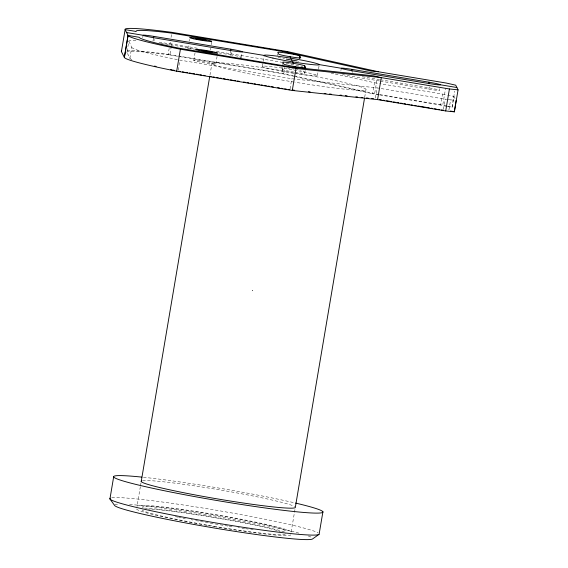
<?xml version="1.0" encoding="UTF-8"?>
<svg xmlns="http://www.w3.org/2000/svg" width="568" height="568" viewBox="0 0 568 568"><rect width="100%" height="100%" fill="white"/><g stroke="black" fill="none" stroke-linecap="round" stroke-linejoin="round"><path stroke-width="0.43" stroke-dasharray="2.84 2.13" d="M131.833 59.668A89.368 5.297 9.6 0 1 130.498 58.965L126.92 52.54L128.865 41.045A89.368 5.297 9.6 0 1 136.27 40.42M129.859 58.362L131.698 47.343L128.865 41.045M142.724 37.637L143.122 35.287M152.962 41.095L153.495 37.957M153.971 40.995L154.233 39.419M127.005 50.389A94.955 5.63 9.6 0 1 168.171 54.336L169.172 48.415M169.747 45.028L170.322 41.649M171.032 37.417L171.891 32.34M126.92 52.54L127.005 52.036A89.368 5.297 9.6 0 1 164.244 54.223L169.867 54.954L171.295 46.491M171.437 45.646L171.728 43.956L197.955 48.323M178.153 70.254L179.864 60.102L291.782 78.732L377.081 87.891L446.682 99.379M187.845 48.656L188.555 44.425M189.13 41.045L189.414 39.348M193.766 60.4L195.051 52.788M210.288 49.785L210.579 48.095M211.147 44.709L211.722 41.329M140.353 486.641L137.037 506.265A78.199 4.636 9.6 0 1 215.833 514.686A78.199 4.636 9.6 0 1 290.972 532.415M140.502 485.789L141.077 482.374M209.968 75.054L211.892 63.687M215.783 64.063L217.068 56.452M239.987 57.396A11.168 0.66 9.6 0 0 229.898 54.713L230.558 50.786M230.771 55.394L231.432 51.468M241.272 57.276L242.202 51.78M262.366 66.442L263.076 62.21M263.218 61.365L264.219 55.444M277.248 55.465L277.511 53.896M282.374 64.589L282.772 62.232M294.756 76.46L281.778 73.584L282.779 67.663M294.146 72.129A11.168 0.66 9.6 0 1 282.765 69.566L283.169 67.209M293.287 75.693L283.773 73.577L284.774 67.656M252.412 290.887L252.504 290.34M290.063 88.885L291.782 78.732M294.863 72.25A11.168 0.66 9.6 0 0 304.789 73.229L305.584 68.515M317.413 75.601L318.414 69.686M318.556 68.835L319.273 64.61M340.892 70.631L341.29 68.274M352.401 72.413L352.671 70.844M291.164 531.925L295.062 508.892M364.691 97.213L366.019 89.346M378.735 94.764L372.629 93.748L374.49 82.75L334.687 73.918M378.991 94.473L374.624 93.741L377.195 78.519M375.363 98.044L377.081 87.891M380.311 81.096L428.805 89.169L429.202 86.812M428.805 89.169A11.168 0.66 9.6 0 0 439.44 90.269L439.71 88.693M446.562 106.408L440.654 105.073L442.515 94.075L379.722 83.624M446.945 106.031L442.749 105.087L445.61 88.168M443.388 109.361L445.106 99.215M448.912 109.936L450.623 99.783L455.344 100.572M447.343 106.535L452.064 107.324L454.705 91.1M452.064 107.324L453.924 96.326L448.422 95.41M447.47 99.457L450.623 99.783M171.728 43.956L166.104 43.225A89.368 5.297 9.6 0 0 158.117 42.266M216.316 51.376L281.891 62.295M160.623 43.175L194.391 48.798M218.637 52.838L229.898 54.713M362.256 76.744L379.573 79.626M380.439 79.768L428.066 87.699A11.168 0.66 9.6 0 1 439.44 90.269M379.445 80.954L351.741 76.339A11.168 0.66 9.6 0 1 342.561 74.522M374.49 82.75L378.849 83.482M168.171 54.336L283.773 73.577M169.867 54.954L281.778 73.584M379.864 94.615L442.749 105.087M379.609 94.913L440.654 105.073M252.185 290.567L252.732 290.66M177.358 59.597L174.014 58.923A89.368 5.297 9.6 0 1 132.358 47.968L131.698 47.343M286.236 63.162L302.673 66.811M331.229 73.151L333.821 73.726M294.153 75.885L374.624 93.741M295.623 76.659L372.629 93.748M442.515 94.075L447.577 95.218M447.79 106.223L451.986 107.167M453.924 96.326L455.025 98.512M304.789 73.229L303.859 71.39A11.168 0.66 9.6 0 0 300.373 70.34M282.765 69.566L281.842 67.727A11.168 0.66 9.6 0 1 284.802 67.748M287.862 68.117A11.168 0.66 9.6 0 1 289.644 68.38M292.484 68.827A11.168 0.66 9.6 0 1 293.919 69.069M296.723 69.587A11.168 0.66 9.6 0 1 298.037 69.843M293.997 73.378A27.931 1.654 9.6 0 1 264.148 66.087A27.931 1.654 9.6 0 1 311.072 73.52A27.931 1.654 9.6 0 1 294.792 73.499M188.122 48.528A11.168 0.66 9.6 0 1 194.739 49.175M278.135 57.702A11.168 0.66 9.6 0 1 282.033 58.099M282.864 58.213A11.168 0.66 9.6 0 1 284.646 58.468M298.392 61.23A11.168 0.66 9.6 0 1 298.867 61.486M295.871 73.002A78.199 4.636 9.6 0 1 366.062 89.538A78.199 4.636 9.6 0 1 294.998 82.225M294.139 82.083A78.199 4.636 9.6 0 1 211.85 63.495A78.199 4.636 9.6 0 1 295.012 72.853M142.575 480.705A78.199 4.636 9.6 0 1 220.022 489.943A78.199 4.636 9.6 0 1 294.579 506.528M285.186 533.757A72.605 4.303 9.6 0 1 216.039 526.614A72.605 4.303 9.6 0 1 142.085 509.929M148.127 509.042A72.605 4.303 9.6 0 1 150.215 509.127M151.77 509.219A72.605 4.303 9.6 0 1 219.255 518.435A72.605 4.303 9.6 0 1 280.379 531.513M143.271 507.792A72.605 4.303 9.6 0 1 215.712 514.999A72.605 4.303 9.6 0 1 284.398 531.769M253.236 529.738A78.199 4.636 9.6 0 1 250.722 529.404M248.159 529.056A78.199 4.636 9.6 0 1 245.546 528.687M244.666 528.567A78.199 4.636 9.6 0 1 241.996 528.183M239.568 527.828A78.199 4.636 9.6 0 1 237.928 527.58M232.099 526.699A78.199 4.636 9.6 0 1 228.712 526.174M227.86 526.039A78.199 4.636 9.6 0 1 193.581 520.167M192.751 520.018A78.199 4.636 9.6 0 1 191.089 519.706M185.388 518.62A78.199 4.636 9.6 0 1 182.995 518.158M181.249 517.81A78.199 4.636 9.6 0 1 178.664 517.299M177.812 517.129A78.199 4.636 9.6 0 1 175.292 516.617M290.702 534.673A78.199 4.636 9.6 0 1 216.223 526.983M215.364 526.834A78.199 4.636 9.6 0 1 207.583 525.514M206.724 525.365A78.199 4.636 9.6 0 1 136.569 509.013M144.542 508.111A78.199 4.636 9.6 0 1 217.097 517.725A78.199 4.636 9.6 0 1 285.519 532.259M111.775 497.809A106.173 6.298 9.6 0 1 216.919 510.355A106.173 6.298 9.6 0 1 318.144 532.876M114.764 504.703A100.579 5.964 9.6 0 1 118.982 504.086M129.582 504.469A100.579 5.964 9.6 0 1 300.749 533.629M308.296 535.993A100.579 5.964 9.6 0 1 311.761 537.498M143.434 477.276A106.173 6.298 9.6 0 1 294.771 502.879M197.252 61.45A11.168 0.66 9.6 0 0 215.499 64.191A11.168 0.66 9.6 0 0 201.562 61.046A11.168 0.66 9.6 0 0 197.252 61.45"/><path stroke-width="0.85" d="M121.41 51.624L125.123 29.6A94.955 5.63 9.6 0 1 171.891 32.34L287.493 51.589L378.338 71.753L446.469 83.091L455.706 85.179L458.064 89.858L454.35 111.846L445.71 110.959L377.585 99.613L292.286 90.454L176.683 71.213A94.955 5.63 9.6 0 1 124.364 57.46L121.403 51.589A94.955 5.63 9.6 0 1 121.502 51.092M458.064 89.858L449.43 88.963L381.298 77.624L373.503 75.835L291.277 67.01L178.742 48.117A83.773 4.97 9.6 0 1 139.692 37.857L139.068 37.268L128.056 35.436L124.364 57.46L128.056 35.436L125.13 29.628L136.142 31.46L136.228 30.991A83.773 4.97 9.6 0 1 171.138 33.043L283.51 51.596L371.081 71.035L378.338 71.753M153.495 37.957L153.758 36.38L230.828 49.21A11.168 0.66 9.6 0 1 242.202 51.78L264.219 55.444M176.683 71.213L180.404 49.224A94.955 5.63 9.6 0 1 128.084 35.472M113.65 476.935L109.936 498.924L114.516 505.342A100.579 5.964 9.6 0 0 211.403 527.516A100.579 5.964 9.6 0 0 312.506 538.982L318.932 534.438M141.219 481.522L209.67 76.801M230.558 50.786L230.828 49.21M292.286 90.454L295.999 68.465L295.076 66.633A11.168 0.66 9.6 0 1 283.695 64.063L282.772 62.232A11.168 0.66 9.6 0 1 293.415 63.332A11.168 0.66 9.6 0 1 304.789 65.895L305.719 67.727A11.168 0.66 9.6 0 1 295.076 66.633M299.4 58.341L299.797 55.991A11.168 0.66 9.6 0 0 288.416 53.42A11.168 0.66 9.6 0 0 277.773 52.32L278.703 54.159A11.168 0.66 9.6 0 0 290.078 56.722A11.168 0.66 9.6 0 0 300.721 57.822L299.797 55.991M304.391 68.252L304.789 65.895M351.663 70.943L351.926 69.374L428.996 82.204A11.168 0.66 9.6 0 1 440.37 84.767L456.885 87.515M364.542 98.094L295.353 507.181A78.199 4.636 9.6 0 1 216.55 498.761A78.199 4.636 9.6 0 1 141.418 481.032M377.585 99.613L381.298 77.624L295.999 68.465L180.404 49.224M322.915 511.775L319.195 533.764A106.173 6.298 9.6 0 1 212.212 522.333A106.173 6.298 9.6 0 1 110.199 498.257M428.726 83.773L428.996 82.204M445.71 110.959L449.43 88.963M454.35 111.846L456.132 100.699M292.555 90.014L294.316 90.198M308.389 91.711L310.149 91.902M324.214 93.408L325.975 93.599M329.49 93.976L331.25 94.167M340.047 95.112L341.801 95.296M345.323 95.68L347.084 95.864M355.873 96.808L357.634 97M361.149 97.376L362.909 97.561M366.424 97.944L368.185 98.129M371.699 98.505L373.46 98.697M195.207 38.574L206.212 40.406M126.593 32.532L143.122 35.287A11.168 0.66 9.6 0 0 154.496 37.85L231.566 50.68A11.168 0.66 9.6 0 0 242.202 51.78M286.244 59.107L297.249 60.939M319.273 64.61L341.29 68.274A11.168 0.66 9.6 0 0 352.671 70.844L429.735 83.673A11.168 0.66 9.6 0 0 440.37 84.767M201.129 50.318L212.134 52.149M450.339 111.044L454.272 111.697M379.58 99.613L381.327 99.904M383.066 100.195L384.813 100.486M386.56 100.77L391.792 101.644M393.532 101.935L395.278 102.226M397.025 102.517L398.764 102.808M400.511 103.099L402.258 103.39M403.997 103.674L405.744 103.965M407.49 104.256L409.23 104.547M410.976 104.839L412.723 105.13M414.462 105.421L416.209 105.712M417.956 106.003L429.287 107.884M431.034 108.176L432.78 108.467M434.52 108.758L436.267 109.049M438.013 109.34L439.753 109.631M441.499 109.922L443.246 110.213M178.884 71.241L180.631 71.532M182.378 71.824L184.131 72.115M185.878 72.406L187.625 72.697M189.371 72.988L191.125 73.279M192.871 73.57L194.618 73.861M196.372 74.152L198.118 74.443M199.865 74.735L201.612 75.026M203.365 75.317L205.112 75.608M209.486 76.339L211.232 76.63M212.979 76.921L214.732 77.212M216.479 77.504L218.226 77.795M219.972 78.086L221.726 78.377M223.472 78.668L225.219 78.959M226.973 79.25L228.719 79.541M230.466 79.832L232.213 80.123M233.966 80.415L235.713 80.706M237.459 80.997L239.213 81.288M243.58 82.012L245.333 82.303M247.08 82.594L248.827 82.885M250.573 83.177L252.327 83.468M254.073 83.759L255.82 84.05M257.574 84.341L259.32 84.632M261.067 84.923L262.814 85.214M264.567 85.505L266.314 85.796M268.06 86.087L269.814 86.379M271.561 86.67L273.307 86.961M277.681 87.692L279.428 87.983M281.174 88.274L282.928 88.565M284.674 88.856L286.421 89.148M288.175 89.439L289.921 89.73M172.992 70.084L174.667 70.425M287.493 51.589L288.416 53.42M290.078 56.722L290.823 58.192M291.561 59.661L291.931 60.393M292.669 61.862L293.415 63.332M200.525 39.128L200.894 39.859M206.447 50.872L206.816 51.603M341.29 68.274A11.168 0.66 9.6 0 1 351.926 69.374M143.122 35.287A11.168 0.66 9.6 0 1 153.758 36.38M172.154 69.914A89.368 5.297 9.6 0 1 170.471 69.566M156.101 66.449A89.368 5.297 9.6 0 1 154.503 66.08M295.566 503.07A106.173 6.298 9.6 0 1 290.908 511.193A106.173 6.298 9.6 0 1 144.812 486.52A106.173 6.298 9.6 0 1 141.815 477.106M272.938 58.085A27.931 1.654 9.6 0 0 318.57 64.93A27.931 1.654 9.6 0 0 283.73 57.07A27.931 1.654 9.6 0 0 272.938 58.085M199.112 50.46A11.168 0.66 9.6 0 0 217.359 53.193A11.168 0.66 9.6 0 0 203.422 50.055A11.168 0.66 9.6 0 0 199.112 50.46M193.191 38.716A11.168 0.66 9.6 0 0 211.438 41.45A11.168 0.66 9.6 0 0 197.501 38.312A11.168 0.66 9.6 0 0 193.191 38.716"/></g></svg>
